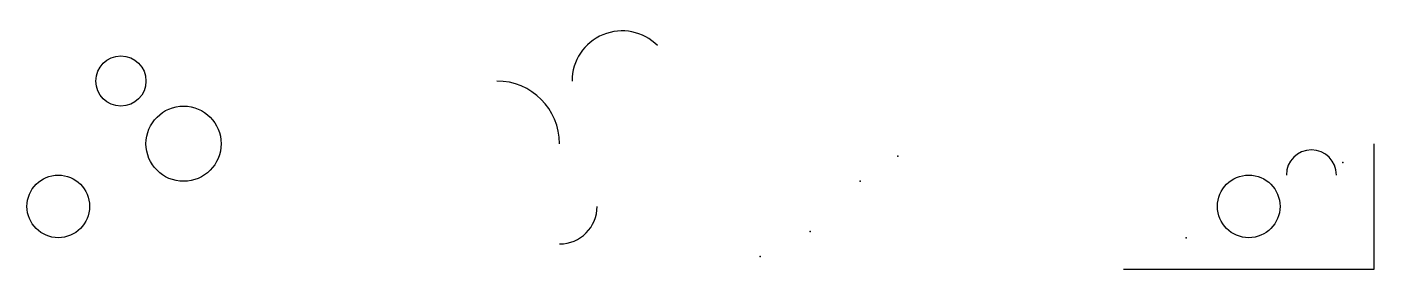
# Model space of a CAD drawing. Header units: metres. Extents: x 25 to 1100, y 0 to 193.
import ezdxf

# ---------------------------------------------------------------- set-up
doc = ezdxf.new("R2010")
doc.units = ezdxf.units.M

# ---------------------------------------------------------------- blocks, each defined once
blk = doc.blocks.new('TEST_CIRCLES')
for centre, radius in [((100, 150), 20), ((150, 100), 30), ((50, 50), 25)]:
    blk.add_circle(centre, radius)
blk = doc.blocks.new('TEST_ARCS')
for centre, radius, start, end in [((200, 150), 40, 45, 180), ((100, 100), 50, 0, 90), ((150, 50), 30, 270, 360)]:
    blk.add_arc(centre, radius, start, end)
blk = doc.blocks.new('TEST_POINTS')
for p in [(120, 90), (90, 70), (50, 30), (10, 10)]:
    blk.add_point(p)
blk = doc.blocks.new('TEST_MIXED')
for p, q in [((200, 0), (200, 100)), ((0, 0), (200, 0))]:
    blk.add_line(p, q)
blk.add_circle((100, 50), 25)
blk.add_arc((150, 75), 20, 0, 180)
for p in [(175, 85), (50, 25)]:
    blk.add_point(p)

msp = doc.modelspace()

# ---------------------------------------------------------------- block references
for name, p in [('TEST_ARCS', (300, 0)), ('TEST_CIRCLES', (0, 0)), ('TEST_MIXED', (900, 0)), ('TEST_POINTS', (600, 0))]:
    msp.add_blockref(name, p)

doc.saveas('drawing.dxf')
